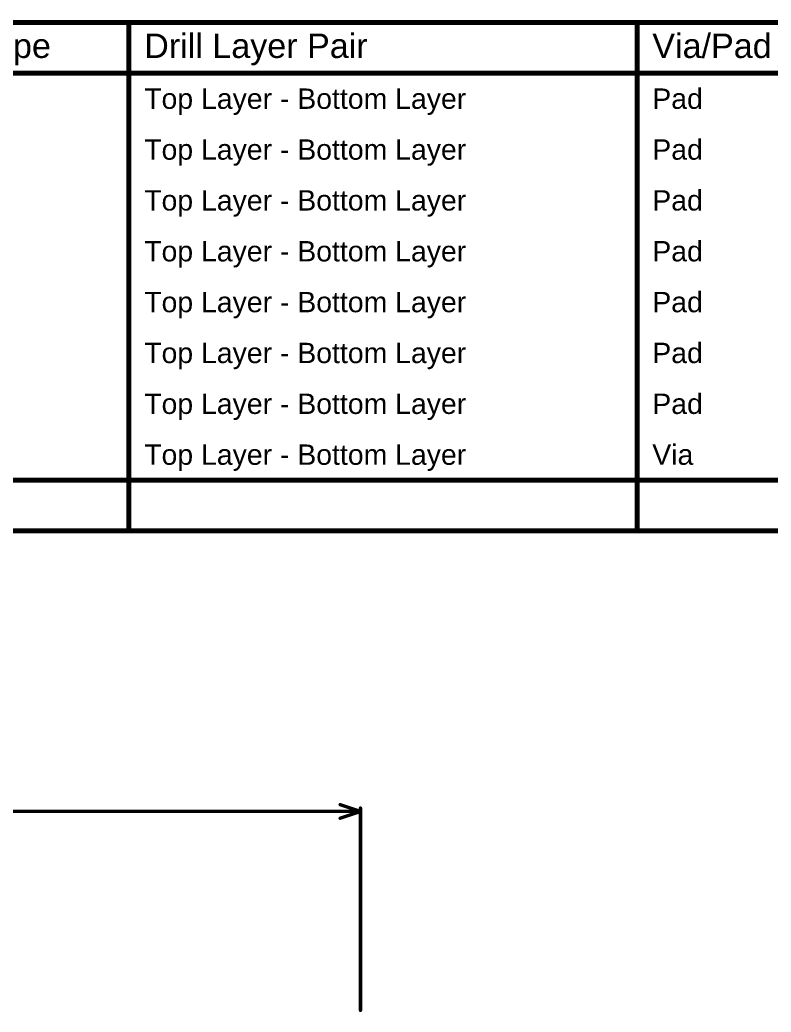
# Model space of a CAD drawing. Header units: inches. Extents: x 0 to 11.3, y 0 to 5.5.
# Drawn here: x 3.316 to 5.533, y 2.558 to 5.485 of the extents above; entities that cross this region are included whole.
import ezdxf

# ---------------------------------------------------------------- set-up
doc = ezdxf.new("R2010")
doc.units = ezdxf.units.IN
doc.header["$MEASUREMENT"] = 0
doc.layers.add('Dimension', color=6, linetype='Continuous')
doc.layers.add('Drill Drawing', color=1, linetype='Continuous')
doc.styles.add('Arial', font='', dxfattribs={"height": 0.2})
doc.styles.get('Arial').set_extended_font_data('Arial')

msp = doc.modelspace()

# ---------------------------------------------------------------- linework, layer by layer
at = {"layer": 'Dimension'}
for points in [[(4.2609, 3.17, 0.01, 0.01, 0), (4.3209, 3.15, 0.01, 0.01, 0)], [(4.3209, 2.563, 0.01, 0.01, 0), (4.3209, 3.16, 0.01, 0.01, 0)], [(2.3553, 3.15, 0.01, 0.01, 0), (4.3209, 3.15, 0.01, 0.01, 0)], [(4.2609, 3.13, 0.01, 0.01, 0), (4.3209, 3.15, 0.01, 0.01, 0)]]:
    msp.add_lwpolyline(points, format="xyseb", dxfattribs=at)
for points in [[(4.2584, 3.17, 0.005, 0.005, 1), (4.2634, 3.17, 0.005, 0.005, 1)], [(4.3184, 3.16, 0.005, 0.005, 1), (4.3234, 3.16, 0.005, 0.005, 1)], [(4.2584, 3.13, 0.005, 0.005, 1), (4.2634, 3.13, 0.005, 0.005, 1)], [(4.3184, 3.15, 0.005, 0.005, 1), (4.3234, 3.15, 0.005, 0.005, 1)], [(4.3184, 3.15, 0.005, 0.005, 1), (4.3234, 3.15, 0.005, 0.005, 1)], [(4.3184, 3.15, 0.005, 0.005, 1), (4.3234, 3.15, 0.005, 0.005, 1)], [(4.3184, 2.563, 0.005, 0.005, 1), (4.3234, 2.563, 0.005, 0.005, 1)]]:
    msp.add_lwpolyline(points, format="xyseb", close=True, dxfattribs=at)
at = {"layer": 'Drill Drawing'}
for points in [[(0.1175, 5.4775, 0.015, 0.015, 0), (11.2584, 5.4775, 0.015, 0.015, 0)], [(3.6376, 3.9775, 0.015, 0.015, 0), (3.6376, 5.4775, 0.015, 0.015, 0)], [(5.1371, 3.9775, 0.015, 0.015, 0), (5.1371, 5.4775, 0.015, 0.015, 0)], [(0.1175, 5.3275, 0.015, 0.015, 0), (11.2584, 5.3275, 0.015, 0.015, 0)], [(0.1175, 4.1275, 0.015, 0.015, 0), (11.2584, 4.1275, 0.015, 0.015, 0)], [(0.1175, 3.9775, 0.015, 0.015, 0), (11.2584, 3.9775, 0.015, 0.015, 0)]]:
    msp.add_lwpolyline(points, format="xyseb", dxfattribs=at)
for points in [[(3.6338, 5.4775, 0.0075, 0.0075, 1), (3.6413, 5.4775, 0.0075, 0.0075, 1)], [(5.1334, 5.4775, 0.0075, 0.0075, 1), (5.1409, 5.4775, 0.0075, 0.0075, 1)], [(3.6338, 3.9775, 0.0075, 0.0075, 1), (3.6413, 3.9775, 0.0075, 0.0075, 1)], [(5.1334, 3.9775, 0.0075, 0.0075, 1), (5.1409, 3.9775, 0.0075, 0.0075, 1)]]:
    msp.add_lwpolyline(points, format="xyseb", close=True, dxfattribs=at)

# ---------------------------------------------------------------- texts
at = {"layer": 'Drill Drawing', "style": 'Arial'}
for s, height, p in [('Hole Type', 0.072, (2.9488, 5.3725)), ('Drill Layer Pair', 0.072, (3.6826, 5.3725)), ('Via/Pad', 0.072, (5.1821, 5.3725)), ('Top Layer - Bottom Layer', 0.06, (3.6826, 5.2225)), ('Pad', 0.06, (5.1821, 5.2225)), ('Top Layer - Bottom Layer', 0.06, (3.6826, 5.0725)), ('Pad', 0.06, (5.1821, 5.0725)), ('Top Layer - Bottom Layer', 0.06, (3.6826, 4.9225)), ('Pad', 0.06, (5.1821, 4.9225)), ('Top Layer - Bottom Layer', 0.06, (3.6826, 4.7725)), ('Pad', 0.06, (5.1821, 4.7725)), ('Pad', 0.06, (5.1821, 4.6225)), ('Top Layer - Bottom Layer', 0.06, (3.6826, 4.6225)), ('Top Layer - Bottom Layer', 0.06, (3.6826, 4.4725)), ('Pad', 0.06, (5.1821, 4.4725)), ('Top Layer - Bottom Layer', 0.06, (3.6826, 4.3225)), ('Pad', 0.06, (5.1821, 4.3225)), ('Top Layer - Bottom Layer', 0.06, (3.6826, 4.1725)), ('Via', 0.06, (5.1821, 4.1725))]:
    msp.add_text(s, height=height, dxfattribs=at).set_placement(p)

doc.saveas('drawing.dxf')
